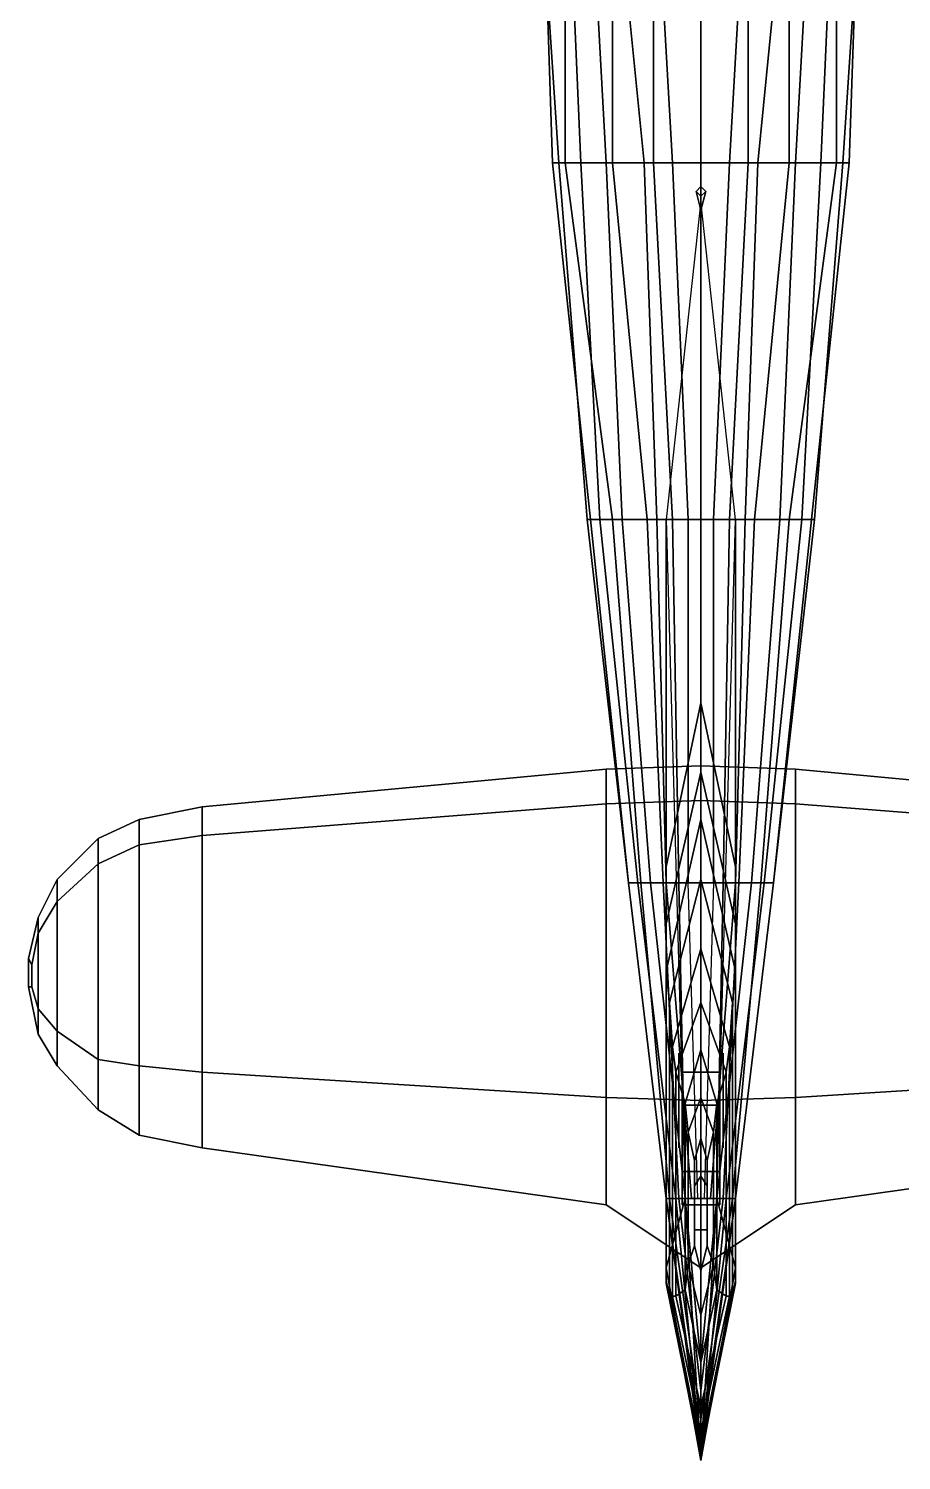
# Model space of a CAD drawing. Header units: millimetres. Extents: x -6.2 to 6.2, y -5.1 to 5.3.
# Drawn here: x -2.13 to 0.635, y -5.12 to -0.584 of the extents above; entities that cross this region are included whole.
import ezdxf

# ---------------------------------------------------------------- set-up
doc = ezdxf.new("R2010")
doc.units = ezdxf.units.MM
for name, color, linetype in [('shassis', 3, 'Continuous'), ('wheels', 2, 'Continuous'), ('wing1', 5, 'Continuous'), ('wing2', 6, 'Continuous')]:
    doc.layers.add(name, color=color, linetype=linetype)

msp = doc.modelspace()

# ---------------------------------------------------------------- linework, layer by layer
for points in [[(-0.47, -1.01, 2.25), (-0.45, -1.01, 2.53), (-0.51, -0.1, 2.45), (-0.5, -0.1, 2.2)], [(-0.45, -1.01, 2.53), (-0.38, -1.01, 2.74), (-0.42, -0.1, 2.73), (-0.51, -0.1, 2.45)], [(-0.43, -1.01, 2.08), (-0.47, -1.01, 2.25), (-0.5, -0.1, 2.2), (-0.43, -0.1, 1.85)], [(-0.28, -1.01, 1.84), (-0.43, -1.01, 2.08), (-0.43, -0.1, 1.85), (-0.28, -0.1, 1.7)], [(-0.38, -1.01, 2.74), (-0.3, -1.01, 2.88), (-0.35, -0.1, 2.85), (-0.42, -0.1, 2.73)], [(-0.3, -1.01, 2.88), (-0.18, -1.01, 2.99), (-0.2704, -0.1, 2.94), (-0.35, -0.1, 2.85)], [(-0.15, -1.01, 1.74), (-0.28, -1.01, 1.84), (-0.28, -0.1, 1.7), (-0.15, -0.1, 1.62)], [(-0.18, -1.01, 2.99), (-0.09, -1.01, 3.03), (-0.1421, -0.1, 3.01), (-0.2704, -0.1, 2.94)], [(0, -1.01, 1.72), (-0.15, -1.01, 1.74), (-0.15, -0.1, 1.62), (0, -0.1, 1.6)], [(-0.09, -1.01, 3.03), (0, -1.01, 3.03), (0, -0.1, 3.04), (-0.1421, -0.1, 3.01)], [(0, -0.1, 1.6), (0.15, -0.1, 1.62), (0.15, -1.01, 1.74), (0, -1.01, 1.72)], [(0.1421, -0.1, 3.01), (0, -0.1, 3.04), (0, -1.01, 3.03), (0.09, -1.01, 3.03)], [(0.2704, -0.1, 2.94), (0.1421, -0.1, 3.01), (0.09, -1.01, 3.03), (0.18, -1.01, 2.99)], [(0.15, -0.1, 1.62), (0.28, -0.1, 1.7), (0.28, -1.01, 1.84), (0.15, -1.01, 1.74)], [(0.35, -0.1, 2.85), (0.2704, -0.1, 2.94), (0.18, -1.01, 2.99), (0.3, -1.01, 2.88)], [(0.28, -0.1, 1.7), (0.43, -0.1, 1.85), (0.43, -1.01, 2.08), (0.28, -1.01, 1.84)], [(0.42, -0.1, 2.73), (0.35, -0.1, 2.85), (0.3, -1.01, 2.88), (0.38, -1.01, 2.74)], [(0.51, -0.1, 2.45), (0.42, -0.1, 2.73), (0.38, -1.01, 2.74), (0.45, -1.01, 2.53)], [(0.43, -0.1, 1.85), (0.5, -0.1, 2.2), (0.47, -1.01, 2.25), (0.43, -1.01, 2.08)], [(0.5, -0.1, 2.2), (0.51, -0.1, 2.45), (0.45, -1.01, 2.53), (0.47, -1.01, 2.25)], [(-0.35, -2.14, 2.26), (-0.36, -2.14, 2.48), (-0.45, -1.01, 2.53), (-0.47, -1.01, 2.25)], [(-0.28, -2.14, 2.03), (-0.35, -2.14, 2.26), (-0.47, -1.01, 2.25), (-0.43, -1.01, 2.08)], [(-0.36, -2.14, 2.48), (-0.32, -2.14, 2.69), (-0.38, -1.01, 2.74), (-0.45, -1.01, 2.53)], [(-0.17, -2.14, 1.9), (-0.28, -2.14, 2.03), (-0.43, -1.01, 2.08), (-0.28, -1.01, 1.84)], [(-0.32, -2.14, 2.69), (-0.25, -2.14, 2.83), (-0.3, -1.01, 2.88), (-0.38, -1.01, 2.74)], [(-0.25, -2.14, 2.83), (-0.14, -2.14, 2.95), (-0.18, -1.01, 2.99), (-0.3, -1.01, 2.88)], [(-0.09, -2.14, 1.86), (-0.17, -2.14, 1.9), (-0.28, -1.01, 1.84), (-0.15, -1.01, 1.74)], [(-0.14, -2.14, 2.95), (-0.04, -2.14, 2.98), (-0.09, -1.01, 3.03), (-0.18, -1.01, 2.99)], [(0, -2.14, 1.85), (-0.09, -2.14, 1.86), (-0.15, -1.01, 1.74), (0, -1.01, 1.72)], [(-0.04, -2.14, 2.98), (0, -2.14, 2.98), (0, -1.01, 3.03), (-0.09, -1.01, 3.03)], [(0, -1.01, 1.72), (0.15, -1.01, 1.74), (0.09, -2.14, 1.86), (0, -2.14, 1.85)], [(0.09, -1.01, 3.03), (0, -1.01, 3.03), (0, -2.14, 2.98), (0.04, -2.14, 2.98)], [(0.18, -1.01, 2.99), (0.09, -1.01, 3.03), (0.04, -2.14, 2.98), (0.14, -2.14, 2.95)], [(0.15, -1.01, 1.74), (0.28, -1.01, 1.84), (0.17, -2.14, 1.9), (0.09, -2.14, 1.86)], [(0.3, -1.01, 2.88), (0.18, -1.01, 2.99), (0.14, -2.14, 2.95), (0.25, -2.14, 2.83)], [(0.28, -1.01, 1.84), (0.43, -1.01, 2.08), (0.28, -2.14, 2.03), (0.17, -2.14, 1.9)], [(0.38, -1.01, 2.74), (0.3, -1.01, 2.88), (0.25, -2.14, 2.83), (0.32, -2.14, 2.69)], [(0.43, -1.01, 2.08), (0.47, -1.01, 2.25), (0.35, -2.14, 2.26), (0.28, -2.14, 2.03)], [(0.45, -1.01, 2.53), (0.38, -1.01, 2.74), (0.32, -2.14, 2.69), (0.36, -2.14, 2.48)], [(0.47, -1.01, 2.25), (0.45, -1.01, 2.53), (0.36, -2.14, 2.48), (0.35, -2.14, 2.26)], [(0, -1.085, 3.02), (-0.015, -1.1, 3.02), (0, -1.16, 3.69)], [(0.015, -1.1, 3.02), (0, -1.085, 3.02), (0, -1.16, 3.69)], [(0, -2.72, 3.06), (0, -1.13, 2.54), (-0.11, -2.14, 2.54), (-0.11, -3.24, 3.06)], [(-0.015, -1.1, 3.02), (0, -1.115, 3.02), (0, -1.16, 3.69)], [(0, -1.115, 3.02), (0.015, -1.1, 3.02), (0, -1.16, 3.69)], [(0.11, -3.24, 3.06), (0.11, -2.14, 2.54), (0, -1.13, 2.54), (0, -2.72, 3.06)], [(-0.23, -3.29, 2.35), (-0.23, -3.29, 2.52), (-0.36, -2.14, 2.48), (-0.35, -2.14, 2.26)], [(-0.23, -3.29, 2.52), (-0.2, -3.29, 2.66), (-0.32, -2.14, 2.69), (-0.36, -2.14, 2.48)], [(-0.19, -3.29, 2.14), (-0.23, -3.29, 2.35), (-0.35, -2.14, 2.26), (-0.28, -2.14, 2.03)], [(-0.2, -3.29, 2.66), (-0.16, -3.29, 2.77), (-0.25, -2.14, 2.83), (-0.32, -2.14, 2.69)], [(-0.12, -3.29, 2.02), (-0.19, -3.29, 2.14), (-0.28, -2.14, 2.03), (-0.17, -2.14, 1.9)], [(-0.16, -3.29, 2.77), (-0.11, -3.29, 2.83), (-0.14, -2.14, 2.95), (-0.25, -2.14, 2.83)], [(-0.07, -3.29, 1.95), (-0.12, -3.29, 2.02), (-0.17, -2.14, 1.9), (-0.09, -2.14, 1.86)], [(-0.11, -3.29, 2.83), (-0.04, -3.29, 2.85), (-0.04, -2.14, 2.98), (-0.14, -2.14, 2.95)], [(-0.11, -2.14, 2.54), (-0.05, -4.29, 2.51), (-0.11, -4.51, 3.06), (-0.11, -3.24, 3.06)], [(0, -3.29, 1.94), (-0.07, -3.29, 1.95), (-0.09, -2.14, 1.86), (0, -2.14, 1.85)], [(-0.04, -3.29, 2.85), (0, -3.29, 2.85), (0, -2.14, 2.98), (-0.04, -2.14, 2.98)], [(0, -2.14, 1.85), (0.09, -2.14, 1.86), (0.07, -3.29, 1.95), (0, -3.29, 1.94)], [(0.04, -2.14, 2.98), (0, -2.14, 2.98), (0, -3.29, 2.85), (0.04, -3.29, 2.85)], [(0.14, -2.14, 2.95), (0.04, -2.14, 2.98), (0.04, -3.29, 2.85), (0.11, -3.29, 2.83)], [(0.11, -4.51, 3.06), (0.05, -4.29, 2.51), (0.11, -2.14, 2.54), (0.11, -3.24, 3.06)], [(0.09, -2.14, 1.86), (0.17, -2.14, 1.9), (0.12, -3.29, 2.02), (0.07, -3.29, 1.95)], [(0.25, -2.14, 2.83), (0.14, -2.14, 2.95), (0.11, -3.29, 2.83), (0.16, -3.29, 2.77)], [(0.17, -2.14, 1.9), (0.28, -2.14, 2.03), (0.19, -3.29, 2.14), (0.12, -3.29, 2.02)], [(0.32, -2.14, 2.69), (0.25, -2.14, 2.83), (0.16, -3.29, 2.77), (0.2, -3.29, 2.66)], [(0.28, -2.14, 2.03), (0.35, -2.14, 2.26), (0.23, -3.29, 2.35), (0.19, -3.29, 2.14)], [(0.36, -2.14, 2.48), (0.32, -2.14, 2.69), (0.2, -3.29, 2.66), (0.23, -3.29, 2.52)], [(0.35, -2.14, 2.26), (0.36, -2.14, 2.48), (0.23, -3.29, 2.52), (0.23, -3.29, 2.35)], [(0, -2.94, 3.15), (0, -2.72, 3.06), (-0.11, -3.24, 3.06), (-0.11, -3.42, 3.15)], [(0.11, -3.42, 3.15), (0.11, -3.24, 3.06), (0, -2.72, 3.06), (0, -2.94, 3.15)], [(0, -3.09, 3.24), (0, -2.94, 3.15), (-0.11, -3.42, 3.15), (-0.11, -3.57, 3.24)], [(0.11, -3.57, 3.24), (0.11, -3.42, 3.15), (0, -2.94, 3.15), (0, -3.09, 3.24)], [(0, -3.28, 3.39), (0, -3.09, 3.24), (-0.11, -3.57, 3.24), (-0.1, -3.67, 3.39)], [(0.1, -3.67, 3.39), (0.11, -3.57, 3.24), (0, -3.09, 3.24), (0, -3.28, 3.39)], [(-0.11, -3.24, 3.06), (-0.11, -4.51, 3.06), (-0.11, -4.55, 3.15), (-0.11, -3.42, 3.15)], [(0.11, -4.55, 3.15), (0.11, -4.51, 3.06), (0.11, -3.24, 3.06), (0.11, -3.42, 3.15)], [(-0.1, -4.29, 2.06), (-0.11, -4.29, 2.17), (-0.23, -3.29, 2.35), (-0.19, -3.29, 2.14)], [(-0.11, -4.29, 2.44), (-0.08, -4.29, 2.49), (-0.2, -3.29, 2.66), (-0.23, -3.29, 2.52)], [(-0.11, -4.29, 2.17), (-0.11, -4.29, 2.44), (-0.23, -3.29, 2.52), (-0.23, -3.29, 2.35)], [(-0.08, -4.29, 2.49), (-0.05, -4.29, 2.51), (-0.16, -3.29, 2.77), (-0.2, -3.29, 2.66)], [(-0.07, -4.29, 1.98), (-0.1, -4.29, 2.06), (-0.19, -3.29, 2.14), (-0.12, -3.29, 2.02)], [(-0.05, -4.29, 2.51), (-0.03, -4.29, 2.53), (-0.11, -3.29, 2.83), (-0.16, -3.29, 2.77)], [(-0.05, -4.29, 1.95), (-0.07, -4.29, 1.98), (-0.12, -3.29, 2.02), (-0.07, -3.29, 1.95)], [(-0.03, -4.29, 2.53), (-0.01, -4.29, 2.54), (-0.04, -3.29, 2.85), (-0.11, -3.29, 2.83)], [(0, -3.5, 3.61), (0, -3.28, 3.39), (-0.1, -3.67, 3.39), (-0.09, -3.81, 3.61)], [(0, -4.29, 1.94), (-0.05, -4.29, 1.95), (-0.07, -3.29, 1.95), (0, -3.29, 1.94)], [(0.09, -3.81, 3.61), (0.1, -3.67, 3.39), (0, -3.28, 3.39), (0, -3.5, 3.61)], [(0, -3.29, 1.94), (0.07, -3.29, 1.95), (0.05, -4.29, 1.95), (0, -4.29, 1.94)], [(0.11, -3.29, 2.83), (0.04, -3.29, 2.85), (0.01, -4.29, 2.54), (0.03, -4.29, 2.53)], [(0.16, -3.29, 2.77), (0.11, -3.29, 2.83), (0.03, -4.29, 2.53), (0.05, -4.29, 2.51)], [(0.2, -3.29, 2.66), (0.16, -3.29, 2.77), (0.05, -4.29, 2.51), (0.08, -4.29, 2.49)], [(0.07, -3.29, 1.95), (0.12, -3.29, 2.02), (0.07, -4.29, 1.98), (0.05, -4.29, 1.95)], [(0.12, -3.29, 2.02), (0.19, -3.29, 2.14), (0.1, -4.29, 2.06), (0.07, -4.29, 1.98)], [(0.23, -3.29, 2.52), (0.2, -3.29, 2.66), (0.08, -4.29, 2.49), (0.11, -4.29, 2.44)], [(0.19, -3.29, 2.14), (0.23, -3.29, 2.35), (0.11, -4.29, 2.17), (0.1, -4.29, 2.06)], [(0.23, -3.29, 2.35), (0.23, -3.29, 2.52), (0.11, -4.29, 2.44), (0.11, -4.29, 2.17)], [(-0.11, -3.42, 3.15), (-0.11, -4.55, 3.15), (-0.11, -4.56, 3.24), (-0.11, -3.57, 3.24)], [(0.11, -4.56, 3.24), (0.11, -4.55, 3.15), (0.11, -3.42, 3.15), (0.11, -3.57, 3.24)], [(0, -3.67, 3.82), (0, -3.5, 3.61), (-0.09, -3.81, 3.61), (-0.08, -3.89, 3.82)], [(0.08, -3.89, 3.82), (0.09, -3.81, 3.61), (0, -3.5, 3.61), (0, -3.67, 3.82)], [(-0.11, -3.57, 3.24), (-0.11, -4.56, 3.24), (-0.1, -4.58, 3.39), (-0.1, -3.67, 3.39)], [(0.1, -4.58, 3.39), (0.11, -4.56, 3.24), (0.11, -3.57, 3.24), (0.1, -3.67, 3.39)], [(-0.1, -3.67, 3.39), (-0.1, -4.58, 3.39), (-0.09, -4.6, 3.61), (-0.09, -3.81, 3.61)], [(0, -3.82, 4.03), (0, -3.67, 3.82), (-0.08, -3.89, 3.82), (-0.05, -3.99, 4.03)], [(0.05, -3.99, 4.03), (0.08, -3.89, 3.82), (0, -3.67, 3.82), (0, -3.82, 4.03)], [(0.09, -4.6, 3.61), (0.1, -4.58, 3.39), (0.1, -3.67, 3.39), (0.09, -3.81, 3.61)], [(-0.09, -3.81, 3.61), (-0.09, -4.6, 3.61), (-0.08, -4.6, 3.82), (-0.08, -3.89, 3.82)], [(0, -3.97, 4.17), (0, -3.82, 4.03), (-0.05, -3.99, 4.03), (-0.04, -4.08, 4.17)], [(0.04, -4.08, 4.17), (0.05, -3.99, 4.03), (0, -3.82, 4.03), (0, -3.97, 4.17)], [(0.08, -4.6, 3.82), (0.09, -4.6, 3.61), (0.09, -3.81, 3.61), (0.08, -3.89, 3.82)], [(-0.08, -3.89, 3.82), (-0.08, -4.6, 3.82), (-0.05, -4.58, 4.03), (-0.05, -3.99, 4.03)], [(0.05, -4.58, 4.03), (0.08, -4.6, 3.82), (0.08, -3.89, 3.82), (0.05, -3.99, 4.03)], [(-0.05, -3.99, 4.03), (-0.05, -4.58, 4.03), (-0.04, -4.5, 4.17), (-0.04, -4.08, 4.17)], [(0, -4.1, 4.25), (0, -3.97, 4.17), (-0.04, -4.08, 4.17), (-0.02, -4.17, 4.25)], [(0.02, -4.17, 4.25), (0.04, -4.08, 4.17), (0, -3.97, 4.17), (0, -4.1, 4.25)], [(0.04, -4.5, 4.17), (0.05, -4.58, 4.03), (0.05, -3.99, 4.03), (0.04, -4.08, 4.17)], [(-0.04, -4.08, 4.17), (-0.04, -4.5, 4.17), (-0.02, -4.44, 4.25), (-0.02, -4.17, 4.25)], [(0.02, -4.44, 4.25), (0.04, -4.5, 4.17), (0.04, -4.08, 4.17), (0.02, -4.17, 4.25)], [(0, -4.22, 4.3), (0, -4.1, 4.25), (-0.02, -4.17, 4.25), (-0.02, -4.25, 4.29)], [(0.02, -4.25, 4.29), (0.02, -4.17, 4.25), (0, -4.1, 4.25), (0, -4.22, 4.3)], [(-0.02, -4.17, 4.25), (-0.02, -4.44, 4.25), (-0.02, -4.39, 4.29), (-0.02, -4.25, 4.29)], [(0.02, -4.39, 4.29), (0.02, -4.44, 4.25), (0.02, -4.17, 4.25), (0.02, -4.25, 4.29)], [(-0.02, -4.25, 4.29), (-0.02, -4.39, 4.29), (0, -4.39, 4.3), (0, -4.22, 4.3)], [(0, -4.22, 4.3), (0, -4.39, 4.3), (0.02, -4.39, 4.29), (0.02, -4.25, 4.29)], [(0, -5.1, 2.44), (0, -5.1, 2.49), (-0.08, -4.29, 2.49), (-0.11, -4.29, 2.44)], [(0, -4.99, 2.13), (0, -5.06, 2.27), (-0.11, -4.29, 2.17), (-0.1, -4.29, 2.06)], [(0, -5.06, 2.27), (0, -5.1, 2.44), (-0.11, -4.29, 2.44), (-0.11, -4.29, 2.17)], [(-0.11, -4.51, 3.06), (-0.05, -4.29, 2.51), (0, -5.11, 2.51), (0, -5.12, 3.06)], [(0, -4.9, 2.04), (0, -4.99, 2.13), (-0.1, -4.29, 2.06), (-0.07, -4.29, 1.98)], [(0, -5.1, 2.49), (0, -5.11, 2.51), (-0.05, -4.29, 2.51), (-0.08, -4.29, 2.49)], [(0, -4.81, 1.99), (0, -4.9, 2.04), (-0.07, -4.29, 1.98), (-0.05, -4.29, 1.95)], [(0, -4.58, 1.94), (0, -4.81, 1.99), (-0.05, -4.29, 1.95), (0, -4.29, 1.94)], [(0.08, -4.29, 2.49), (0.05, -4.29, 2.51), (0, -5.11, 2.51), (0, -5.1, 2.49)], [(0.11, -4.29, 2.44), (0.08, -4.29, 2.49), (0, -5.1, 2.49), (0, -5.1, 2.44)], [(0.07, -4.29, 1.98), (0.1, -4.29, 2.06), (0, -4.99, 2.13), (0, -4.9, 2.04)], [(0, -4.29, 1.94), (0.05, -4.29, 1.95), (0, -4.81, 1.99), (0, -4.58, 1.94)], [(0.05, -4.29, 1.95), (0.07, -4.29, 1.98), (0, -4.9, 2.04), (0, -4.81, 1.99)], [(0.1, -4.29, 2.06), (0.11, -4.29, 2.17), (0, -5.06, 2.27), (0, -4.99, 2.13)], [(0.11, -4.29, 2.17), (0.11, -4.29, 2.44), (0, -5.1, 2.44), (0, -5.06, 2.27)], [(0, -5.12, 3.06), (0, -5.11, 2.51), (0.05, -4.29, 2.51), (0.11, -4.51, 3.06)], [(-0.02, -4.39, 4.29), (-0.02, -4.44, 4.25), (0, -4.52, 4.25), (0, -4.39, 4.3)], [(0, -4.39, 4.3), (0, -4.52, 4.25), (0.02, -4.44, 4.25), (0.02, -4.39, 4.29)], [(-0.02, -4.44, 4.25), (-0.04, -4.5, 4.17), (0, -4.66, 4.17), (0, -4.52, 4.25)], [(0, -4.52, 4.25), (0, -4.66, 4.17), (0.04, -4.5, 4.17), (0.02, -4.44, 4.25)], [(-0.11, -4.55, 3.15), (-0.11, -4.51, 3.06), (0, -5.12, 3.06), (0, -5.11, 3.15)], [(-0.04, -4.5, 4.17), (-0.05, -4.58, 4.03), (0, -4.81, 4.03), (0, -4.66, 4.17)], [(0, -4.66, 4.17), (0, -4.81, 4.03), (0.05, -4.58, 4.03), (0.04, -4.5, 4.17)], [(0, -5.11, 3.15), (0, -5.12, 3.06), (0.11, -4.51, 3.06), (0.11, -4.55, 3.15)], [(-0.11, -4.56, 3.24), (-0.11, -4.55, 3.15), (0, -5.11, 3.15), (0, -5.1, 3.24)], [(-0.1, -4.58, 3.39), (-0.11, -4.56, 3.24), (0, -5.1, 3.24), (0, -5.08, 3.39)], [(-0.09, -4.6, 3.61), (-0.1, -4.58, 3.39), (0, -5.08, 3.39), (0, -5.03, 3.61)], [(-0.05, -4.58, 4.03), (-0.08, -4.6, 3.82), (0, -4.95, 3.82), (0, -4.81, 4.03)], [(0, -5.1, 3.24), (0, -5.11, 3.15), (0.11, -4.55, 3.15), (0.11, -4.56, 3.24)], [(0, -5.08, 3.39), (0, -5.1, 3.24), (0.11, -4.56, 3.24), (0.1, -4.58, 3.39)], [(0, -5.03, 3.61), (0, -5.08, 3.39), (0.1, -4.58, 3.39), (0.09, -4.6, 3.61)], [(0, -4.81, 4.03), (0, -4.95, 3.82), (0.08, -4.6, 3.82), (0.05, -4.58, 4.03)], [(-0.08, -4.6, 3.82), (-0.09, -4.6, 3.61), (0, -5.03, 3.61), (0, -4.95, 3.82)], [(0, -4.95, 3.82), (0, -5.03, 3.61), (0.09, -4.6, 3.61), (0.08, -4.6, 3.82)]]:
    msp.add_3dface(points)
at = {"layer": 'shassis'}
for points in [[(-0.07, -3.88, 1.83), (-0.07, -3.83, 1.88), (-0.07, -3.99, 1.96), (-0.07, -3.94, 1.89)], [(-0.07, -3.83, 1.88), (-0.07, -3.83, 2.01), (-0.07, -3.99, 2.01), (-0.07, -3.99, 1.96)], [(0.07, -3.88, 1.83), (0.07, -3.83, 1.88), (0.07, -3.99, 1.96), (0.07, -3.94, 1.89)], [(0.07, -3.83, 1.88), (0.07, -3.83, 2.01), (0.07, -3.99, 2.01), (0.07, -3.99, 1.96)], [(-0.07, -4.11, 1.68), (-0.07, -3.88, 1.83), (-0.07, -3.94, 1.8919), (-0.07, -4.13, 1.73)], [(0.07, -4.11, 1.68), (0.07, -3.88, 1.83), (0.07, -3.94, 1.8919), (0.07, -4.13, 1.73)]]:
    msp.add_3dface(points, dxfattribs=at)
at = {"layer": 'wheels'}
for points in [[(0.06, -3.995, 1.8919), (0.06, -3.89, 1.71), (-0.06, -3.89, 1.71), (-0.06, -3.995, 1.8919)], [(0.06, -3.89, 1.71), (0.06, -3.995, 1.5281), (-0.06, -3.995, 1.5281), (-0.06, -3.89, 1.71)], [(-0.06, -4.205, 1.5281), (-0.06, -3.995, 1.8919), (-0.06, -3.89, 1.71), (-0.06, -3.995, 1.5281)], [(0.06, -3.995, 1.5281), (0.06, -3.89, 1.71), (0.06, -3.995, 1.8919), (0.06, -4.205, 1.5281)], [(0.06, -4.205, 1.8919), (0.06, -3.995, 1.8919), (-0.06, -3.995, 1.8919), (-0.06, -4.205, 1.8919)], [(0.06, -3.995, 1.5281), (0.06, -4.205, 1.5281), (-0.06, -4.205, 1.5281), (-0.06, -3.995, 1.5281)], [(-0.06, -4.31, 1.71), (-0.06, -4.205, 1.8919), (-0.06, -3.995, 1.8919), (-0.06, -4.205, 1.5281)], [(0.06, -4.205, 1.5281), (0.06, -3.995, 1.8919), (0.06, -4.205, 1.8919), (0.06, -4.31, 1.71)], [(0.06, -4.31, 1.71), (0.06, -4.205, 1.8919), (-0.06, -4.205, 1.8919), (-0.06, -4.31, 1.71)], [(0.06, -4.205, 1.5281), (0.06, -4.31, 1.71), (-0.06, -4.31, 1.71), (-0.06, -4.205, 1.5281)]]:
    msp.add_3dface(points, dxfattribs=at)
at = {"layer": 'wing1'}
for points in [[(-1.58, -3.05, 2.65), (-0.3, -2.93, 2.65), (-0.3, -3.04, 2.55), (-1.58, -3.14, 2.55)], [(-1.58, -3.14, 2.73), (-0.3, -3.04, 2.76), (-0.3, -2.93, 2.65), (-1.58, -3.05, 2.65)], [(-0.3, -2.93, 2.65), (0, -2.92, 2.65), (0, -3.03, 2.55), (-0.3, -3.04, 2.55)], [(-0.3, -3.04, 2.76), (0, -3.03, 2.76), (0, -2.92, 2.65), (-0.3, -2.93, 2.65)], [(-0.3, -3.04, 2.55), (0, -3.03, 2.55), (0, -3.98, 2.55), (-0.3, -3.97, 2.55)], [(-0.3, -3.97, 2.76), (0, -3.98, 2.76), (0, -3.03, 2.76), (-0.3, -3.04, 2.76)], [(-1.78, -3.09, 2.65), (-1.58, -3.05, 2.65), (-1.58, -3.14, 2.55), (-1.78, -3.17, 2.56)], [(-1.78, -3.17, 2.72), (-1.58, -3.14, 2.73), (-1.58, -3.05, 2.65), (-1.78, -3.09, 2.65)], [(-1.58, -3.14, 2.55), (-0.3, -3.04, 2.55), (-0.3, -3.97, 2.55), (-1.58, -3.89, 2.55)], [(-1.58, -3.89, 2.73), (-0.3, -3.97, 2.76), (-0.3, -3.04, 2.76), (-1.58, -3.14, 2.73)], [(-1.91, -3.15, 2.65), (-1.78, -3.09, 2.65), (-1.78, -3.17, 2.56), (-1.91, -3.23, 2.57)], [(-1.91, -3.23, 2.71), (-1.78, -3.17, 2.72), (-1.78, -3.09, 2.65), (-1.91, -3.15, 2.65)], [(-2.04, -3.28, 2.65), (-1.91, -3.15, 2.65), (-1.91, -3.23, 2.57), (-2.04, -3.35, 2.59)], [(-2.04, -3.35, 2.69), (-1.91, -3.23, 2.71), (-1.91, -3.15, 2.65), (-2.04, -3.28, 2.65)], [(-1.91, -3.23, 2.57), (-1.78, -3.17, 2.56), (-1.78, -3.87, 2.56), (-1.91, -3.85, 2.57)], [(-1.91, -3.85, 2.71), (-1.78, -3.87, 2.72), (-1.78, -3.17, 2.72), (-1.91, -3.23, 2.71)], [(-1.78, -3.17, 2.56), (-1.58, -3.14, 2.55), (-1.58, -3.89, 2.55), (-1.78, -3.87, 2.56)], [(-1.78, -3.87, 2.72), (-1.58, -3.89, 2.73), (-1.58, -3.14, 2.73), (-1.78, -3.17, 2.72)], [(-2.04, -3.35, 2.59), (-1.91, -3.23, 2.57), (-1.91, -3.85, 2.57), (-2.04, -3.76, 2.59)], [(-2.04, -3.76, 2.69), (-1.91, -3.85, 2.71), (-1.91, -3.23, 2.71), (-2.04, -3.35, 2.69)], [(-2.1, -3.4, 2.65), (-2.04, -3.28, 2.65), (-2.04, -3.35, 2.59), (-2.1, -3.45, 2.61)], [(-2.1, -3.45, 2.67), (-2.04, -3.35, 2.69), (-2.04, -3.28, 2.65), (-2.1, -3.4, 2.65)], [(-2.1, -3.45, 2.61), (-2.04, -3.35, 2.59), (-2.04, -3.76, 2.59), (-2.1, -3.69, 2.61)], [(-2.1, -3.69, 2.67), (-2.04, -3.76, 2.69), (-2.04, -3.35, 2.69), (-2.1, -3.45, 2.67)], [(-2.13, -3.53, 2.65), (-2.1, -3.4, 2.65), (-2.1, -3.45, 2.61), (-2.12, -3.55, 2.62)], [(-2.12, -3.55, 2.66), (-2.1, -3.45, 2.67), (-2.1, -3.4, 2.65), (-2.13, -3.53, 2.65)], [(-2.12, -3.55, 2.62), (-2.1, -3.45, 2.61), (-2.1, -3.69, 2.61), (-2.12, -3.62, 2.62)], [(-2.12, -3.62, 2.66), (-2.1, -3.69, 2.67), (-2.1, -3.45, 2.67), (-2.12, -3.55, 2.66)], [(-2.12, -3.62, 2.62), (-2.13, -3.62, 2.65), (-2.13, -3.53, 2.65), (-2.12, -3.55, 2.62)], [(-2.13, -3.62, 2.65), (-2.12, -3.62, 2.66), (-2.12, -3.55, 2.66), (-2.13, -3.53, 2.65)], [(-2.1, -3.69, 2.61), (-2.1, -3.77, 2.65), (-2.13, -3.62, 2.65), (-2.12, -3.62, 2.62)], [(-2.1, -3.77, 2.65), (-2.1, -3.69, 2.67), (-2.12, -3.62, 2.66), (-2.13, -3.62, 2.65)], [(-2.04, -3.76, 2.59), (-2.04, -3.87, 2.65), (-2.1, -3.77, 2.65), (-2.1, -3.69, 2.61)], [(-2.04, -3.87, 2.65), (-2.04, -3.76, 2.69), (-2.1, -3.69, 2.67), (-2.1, -3.77, 2.65)], [(-1.91, -3.85, 2.57), (-1.91, -4.01, 2.65), (-2.04, -3.87, 2.65), (-2.04, -3.76, 2.59)], [(-1.91, -4.01, 2.65), (-1.91, -3.85, 2.71), (-2.04, -3.76, 2.69), (-2.04, -3.87, 2.65)], [(-1.78, -3.87, 2.56), (-1.78, -4.09, 2.65), (-1.91, -4.01, 2.65), (-1.91, -3.85, 2.57)], [(-1.78, -4.09, 2.65), (-1.78, -3.87, 2.72), (-1.91, -3.85, 2.71), (-1.91, -4.01, 2.65)], [(-1.58, -3.89, 2.55), (-1.58, -4.13, 2.65), (-1.78, -4.09, 2.65), (-1.78, -3.87, 2.56)], [(-1.58, -4.13, 2.65), (-1.58, -3.89, 2.73), (-1.78, -3.87, 2.72), (-1.78, -4.09, 2.65)], [(-0.3, -3.97, 2.55), (-0.3, -4.3105, 2.65), (-1.58, -4.13, 2.65), (-1.58, -3.89, 2.55)], [(-0.3, -4.3105, 2.65), (-0.3, -3.97, 2.76), (-1.58, -3.89, 2.73), (-1.58, -4.13, 2.65)], [(0, -3.98, 2.55), (0, -4.51, 2.65), (-0.3, -4.3105, 2.65), (-0.3, -3.97, 2.55)], [(0, -4.51, 2.65), (0, -3.98, 2.76), (-0.3, -3.97, 2.76), (-0.3, -4.3105, 2.65)]]:
    msp.add_3dface(points, dxfattribs=at)
at = {"layer": 'wing2'}
for points in [[(0.3, -3.04, 2.76), (0, -3.03, 2.76), (0, -2.92, 2.65), (0.3, -2.93, 2.65)], [(0.3, -2.93, 2.65), (0, -2.92, 2.65), (0, -3.03, 2.55), (0.3, -3.04, 2.55)], [(1.58, -3.14, 2.73), (0.3, -3.04, 2.76), (0.3, -2.93, 2.65), (1.58, -3.05, 2.65)], [(1.58, -3.05, 2.65), (0.3, -2.93, 2.65), (0.3, -3.04, 2.55), (1.58, -3.14, 2.55)], [(0.3, -3.97, 2.76), (0, -3.98, 2.76), (0, -3.03, 2.76), (0.3, -3.04, 2.76)], [(0.3, -3.04, 2.55), (0, -3.03, 2.55), (0, -3.98, 2.55), (0.3, -3.97, 2.55)], [(1.58, -3.89, 2.73), (0.3, -3.97, 2.76), (0.3, -3.04, 2.76), (1.58, -3.14, 2.73)], [(1.58, -3.14, 2.55), (0.3, -3.04, 2.55), (0.3, -3.97, 2.55), (1.58, -3.89, 2.55)], [(0.3, -4.3105, 2.65), (0.3, -3.97, 2.76), (1.58, -3.89, 2.73), (1.58, -4.13, 2.65)], [(0.3, -3.97, 2.55), (0.3, -4.3105, 2.65), (1.58, -4.13, 2.65), (1.58, -3.89, 2.55)], [(0, -4.51, 2.65), (0, -3.98, 2.76), (0.3, -3.97, 2.76), (0.3, -4.3105, 2.65)], [(0, -3.98, 2.55), (0, -4.51, 2.65), (0.3, -4.3105, 2.65), (0.3, -3.97, 2.55)]]:
    msp.add_3dface(points, dxfattribs=at)

doc.saveas('drawing.dxf')
